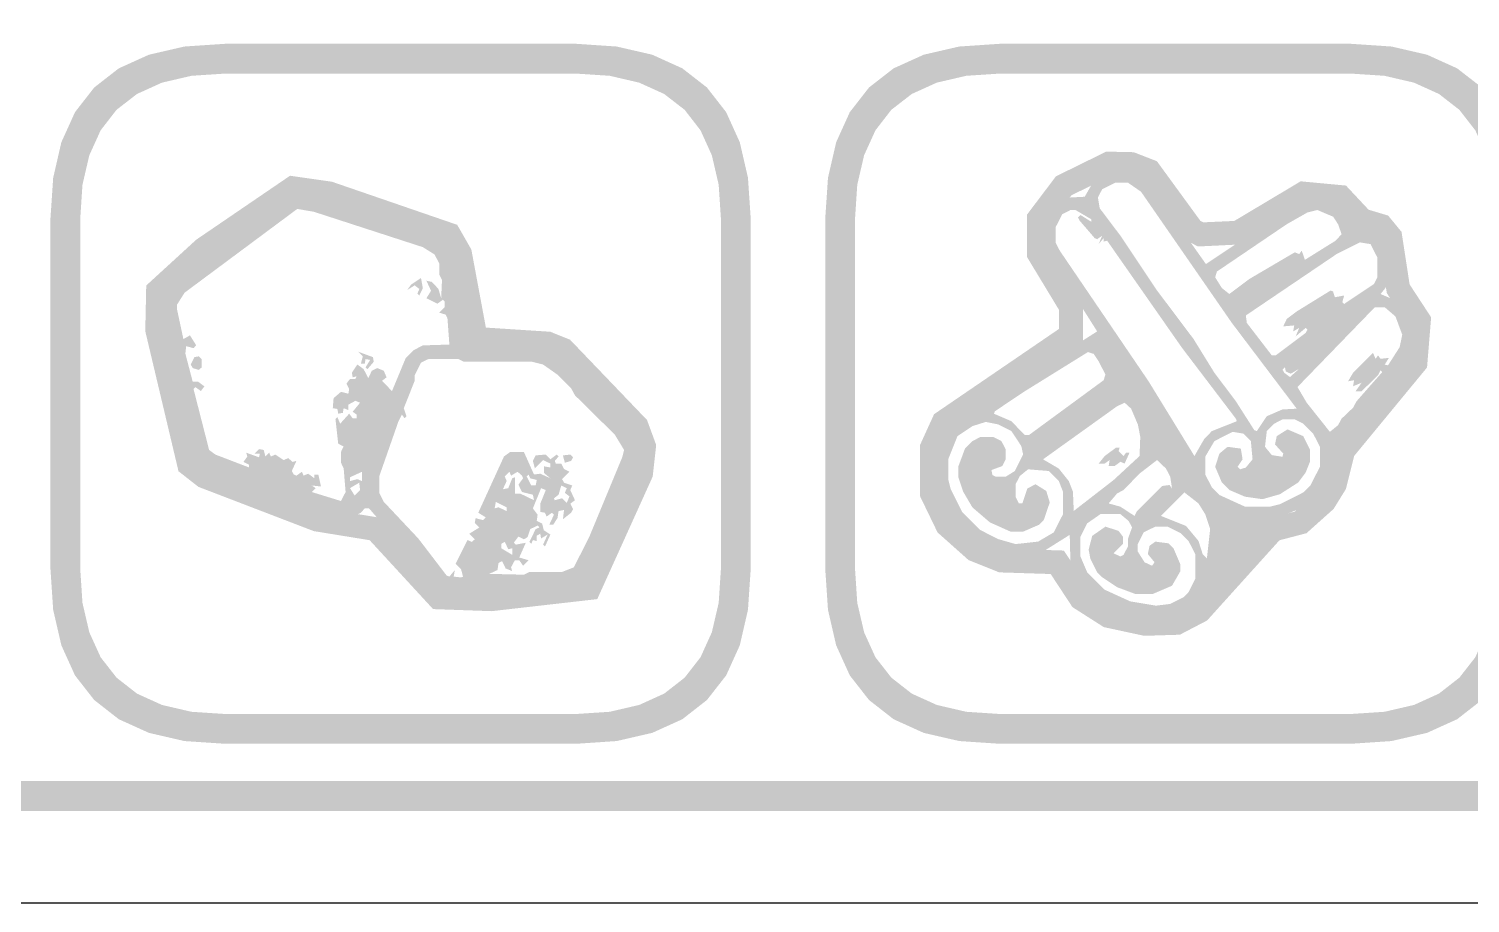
# Model space of a CAD drawing. Header units: millimetres. Extents: x 6 to 594, y 82 to 394.
# Drawn here: x 237.01 to 256.36, y 159.76 to 171.5 of the extents above; entities that cross this region are included whole.
import ezdxf

# ---------------------------------------------------------------- set-up
doc = ezdxf.new("R2010")
doc.units = ezdxf.units.MM
doc.layers.add('CUT', color=1, linetype='Continuous')
doc.layers.add('RASTER', color=7, linetype='Continuous')

msp = doc.modelspace()

# ---------------------------------------------------------------- hatches: boundary and pattern name
at = {"layer": 'RASTER'}
h = msp.add_hatch(color=7, dxfattribs=at)
h.paths.add_polyline_path([(211.2, 176.4), (211.234, 176.916), (211.337, 177.363), (211.509, 177.741), (211.75, 178.05), (212.059, 178.291), (212.438, 178.463), (212.884, 178.566), (213.4, 178.6), (270.6, 178.6), (271.116, 178.566), (271.563, 178.463), (271.941, 178.291), (272.25, 178.05), (272.491, 177.741), (272.663, 177.363), (272.766, 176.916), (272.8, 176.4), (272.8, 163.2), (272.766, 162.684), (272.662, 162.238), (272.491, 161.859), (272.25, 161.55), (271.941, 161.309), (271.563, 161.138), (271.116, 161.034), (270.6, 161), (213.4, 161), (212.884, 161.034), (212.438, 161.138), (212.059, 161.309), (211.75, 161.55), (211.509, 161.859), (211.337, 162.238), (211.234, 162.684), (211.2, 163.2)])
h.paths.add_polyline_path([(211.6, 176.4), (211.6, 163.2), (211.628, 162.778), (211.712, 162.413), (211.853, 162.103), (212.05, 161.85), (212.303, 161.653), (212.613, 161.513), (212.978, 161.428), (213.4, 161.4), (270.6, 161.4), (271.022, 161.428), (271.388, 161.513), (271.697, 161.653), (271.95, 161.85), (272.147, 162.103), (272.287, 162.413), (272.372, 162.778), (272.4, 163.2), (272.4, 176.4), (272.372, 176.822), (272.287, 177.188), (272.147, 177.497), (271.95, 177.75), (271.697, 177.947), (271.388, 178.088), (271.022, 178.172), (270.6, 178.2), (213.4, 178.2), (212.978, 178.172), (212.613, 178.088), (212.303, 177.947), (212.05, 177.75), (211.853, 177.497), (211.712, 177.188), (211.628, 176.822), (211.6, 176.4)])
h = msp.add_hatch(color=7, dxfattribs=at)
h.paths.add_polyline_path([(237.3, 168.95), (237.337, 169.501), (237.447, 169.978), (237.63, 170.382), (237.888, 170.713), (238.218, 170.97), (238.622, 171.153), (239.099, 171.263), (239.65, 171.3), (244.35, 171.3), (244.901, 171.263), (245.378, 171.153), (245.782, 170.97), (246.112, 170.713), (246.37, 170.382), (246.553, 169.978), (246.663, 169.501), (246.7, 168.95), (246.7, 164.25), (246.663, 163.699), (246.553, 163.222), (246.37, 162.818), (246.112, 162.488), (245.782, 162.23), (245.378, 162.047), (244.901, 161.937), (244.35, 161.9), (239.65, 161.9), (239.099, 161.937), (238.622, 162.047), (238.218, 162.23), (237.888, 162.488), (237.63, 162.818), (237.447, 163.222), (237.337, 163.699), (237.3, 164.25)])
h.paths.add_polyline_path([(237.7, 168.95), (237.7, 164.25), (237.73, 163.793), (237.822, 163.397), (237.974, 163.062), (238.188, 162.788), (238.462, 162.574), (238.797, 162.422), (239.193, 162.33), (239.65, 162.3), (244.35, 162.3), (244.807, 162.33), (245.203, 162.422), (245.538, 162.574), (245.813, 162.788), (246.026, 163.062), (246.178, 163.397), (246.27, 163.793), (246.3, 164.25), (246.3, 168.95), (246.27, 169.407), (246.178, 169.803), (246.026, 170.138), (245.813, 170.413), (245.538, 170.626), (245.203, 170.778), (244.807, 170.87), (244.35, 170.9), (239.65, 170.9), (239.193, 170.87), (238.797, 170.778), (238.462, 170.626), (238.187, 170.413), (237.974, 170.138), (237.822, 169.803), (237.73, 169.407), (237.7, 168.95)])
h = msp.add_hatch(color=7, dxfattribs=at)
h.paths.add_polyline_path([(247.7, 168.95), (247.737, 169.501), (247.847, 169.978), (248.03, 170.382), (248.288, 170.713), (248.618, 170.97), (249.022, 171.153), (249.499, 171.263), (250.05, 171.3), (254.75, 171.3), (255.301, 171.263), (255.778, 171.153), (256.182, 170.97), (256.513, 170.713), (256.77, 170.382), (256.953, 169.978), (257.063, 169.501), (257.1, 168.95), (257.1, 164.25), (257.063, 163.699), (256.953, 163.222), (256.77, 162.818), (256.513, 162.488), (256.182, 162.23), (255.778, 162.047), (255.301, 161.937), (254.75, 161.9), (250.05, 161.9), (249.499, 161.937), (249.022, 162.047), (248.618, 162.23), (248.288, 162.488), (248.03, 162.818), (247.847, 163.222), (247.737, 163.699), (247.7, 164.25)])
h.paths.add_polyline_path([(248.1, 168.95), (248.1, 164.25), (248.13, 163.793), (248.222, 163.397), (248.374, 163.062), (248.588, 162.788), (248.862, 162.574), (249.197, 162.422), (249.593, 162.33), (250.05, 162.3), (254.75, 162.3), (255.207, 162.33), (255.603, 162.422), (255.938, 162.574), (256.212, 162.788), (256.426, 163.062), (256.578, 163.397), (256.67, 163.793), (256.7, 164.25), (256.7, 168.95), (256.67, 169.407), (256.578, 169.803), (256.426, 170.138), (256.212, 170.413), (255.938, 170.626), (255.603, 170.778), (255.207, 170.87), (254.75, 170.9), (250.05, 170.9), (249.593, 170.87), (249.197, 170.778), (248.862, 170.626), (248.587, 170.413), (248.374, 170.138), (248.222, 169.803), (248.13, 169.407), (248.1, 168.95)])
h = msp.add_hatch(color=7, dxfattribs=at)
h.paths.add_polyline_path([(251.472, 169.852), (251.841, 169.844), (252.152, 169.723), (252.736, 168.922), (252.775, 168.902), (253.191, 168.921), (254.082, 169.453), (254.69, 169.396), (254.993, 169.072), (255.256, 168.993), (255.436, 168.774), (255.544, 168.069), (255.833, 167.627), (255.778, 166.953), (254.801, 165.767), (254.69, 165.323), (254.524, 165.054), (254.16, 164.728), (253.797, 164.633), (252.826, 163.556), (252.46, 163.365), (251.982, 163.35), (251.439, 163.467), (251.018, 163.736), (250.726, 164.18), (250.035, 164.202), (249.624, 164.367), (249.208, 164.738), (248.971, 165.228), (248.971, 165.909), (249.161, 166.326), (250.839, 167.472), (250.839, 167.725), (250.41, 168.434), (250.41, 169.008), (250.797, 169.52)])
h.paths.add_polyline_path([(251.543, 169.53), (251.006, 169.266), (250.73, 168.901), (250.73, 168.524), (251.159, 167.814), (251.159, 167.303), (249.415, 166.112), (249.291, 165.839), (249.291, 165.302), (249.468, 164.935), (249.795, 164.643), (250.101, 164.52), (250.903, 164.495), (251.248, 163.969), (251.563, 163.768), (252.011, 163.671), (252.377, 163.683), (252.627, 163.813), (253.624, 164.919), (254.004, 165.018), (254.276, 165.262), (254.392, 165.448), (254.508, 165.915), (255.467, 167.079), (255.505, 167.543), (255.238, 167.952), (255.133, 168.639), (255.071, 168.715), (254.819, 168.79), (254.539, 169.089), (254.156, 169.125), (253.286, 168.606), (252.704, 168.578), (252.522, 168.672), (251.948, 169.458), (251.777, 169.525), (251.543, 169.53)])
h = msp.add_hatch(color=7, dxfattribs=at)
h.paths.add_polyline_path([(240.516, 169.528), (241.08, 169.447), (242.76, 168.869), (242.95, 168.537), (243.145, 167.489), (244.01, 167.433), (244.275, 167.326), (245.308, 166.248), (245.431, 165.913), (245.384, 165.488), (244.64, 163.843), (243.222, 163.681), (242.436, 163.709), (241.585, 164.634), (240.835, 164.756), (239.287, 165.35), (239.019, 165.56), (238.573, 167.441), (238.586, 168.054), (239.257, 168.669)])
h.paths.add_polyline_path([(240.594, 169.193), (239.456, 168.418), (238.903, 167.911), (238.894, 167.476), (239.305, 165.743), (239.447, 165.631), (240.919, 165.067), (241.746, 164.932), (242.581, 164.024), (243.209, 164.001), (244.423, 164.14), (245.071, 165.573), (245.105, 165.873), (245.03, 166.074), (244.091, 167.055), (243.938, 167.117), (242.876, 167.186), (242.645, 168.425), (242.542, 168.606), (241.005, 169.135), (240.594, 169.193)])
h = msp.add_hatch(color=7, dxfattribs=at)
h.paths.add_polyline_path([(251.538, 169.594), (251.762, 169.604), (252.006, 169.48), (252.81, 168.342), (253.861, 169.045), (254.173, 169.202), (254.44, 169.202), (254.618, 169.112), (254.685, 169.045), (254.799, 168.824), (255.01, 168.8), (255.154, 168.71), (255.277, 168.466), (255.277, 168.164), (255.22, 168.02), (255.154, 167.94), (255.388, 167.839), (255.488, 167.739), (255.612, 167.428), (255.579, 167.193), (255.421, 166.915), (254.531, 165.864), (254.507, 165.62), (254.44, 165.419), (254.35, 165.275), (254.116, 165.074), (253.66, 164.893), (253.513, 164.706), (253.326, 164.525), (253.279, 164.438), (253.024, 164.19), (252.977, 164.103), (252.609, 163.735), (252.365, 163.611), (251.896, 163.611), (251.561, 163.711), (251.283, 163.869), (251.149, 164.003), (251.025, 164.214), (250.992, 164.314), (250.982, 164.706), (250.624, 164.481), (250.389, 164.415), (250.122, 164.448), (249.743, 164.605), (249.643, 164.672), (249.375, 164.974), (249.218, 165.318), (249.218, 165.486), (249.184, 165.553), (249.251, 165.921), (249.408, 166.199), (251.35, 167.438), (250.969, 168.04), (250.781, 168.288), (250.657, 168.533), (250.624, 168.767), (250.734, 169.058), (250.815, 169.145), (250.992, 169.236), (251.183, 169.246), (251.317, 169.48)])
h.paths.add_polyline_path([(251.595, 169.436), (251.417, 169.346), (251.36, 169.236), (251.384, 169.092), (251.672, 168.71), (252.154, 167.987), (252.643, 167.337), (252.924, 166.882), (253.212, 166.5), (253.459, 166.112), (253.493, 166.099), (253.627, 166.299), (253.838, 166.39), (254.029, 166.4), (253.158, 167.552), (251.939, 169.313), (251.762, 169.436)])
h.paths.add_polyline_path([(250.992, 169.068), (250.882, 169.011), (250.791, 168.834), (250.791, 168.633), (250.848, 168.522), (252.04, 166.768), (252.656, 165.764), (252.79, 165.998), (252.89, 166.099), (253.225, 166.232), (253.212, 166.266), (252.489, 167.217), (251.484, 168.656), (251.437, 168.643), (251.437, 168.69), (251.37, 168.61), (251.417, 168.723), (251.35, 168.676), (251.317, 168.69), (251.116, 168.924), (251.092, 168.968), (251.126, 169.001), (251.27, 168.911), (251.27, 168.944), (251.059, 169.068)])
h.paths.add_polyline_path([(254.306, 169.068), (254.173, 169.035), (253.895, 168.877), (252.957, 168.241), (252.934, 168.164), (253.024, 168.02), (253.125, 167.94), (253.392, 168.141), (253.962, 168.476), (254.005, 168.499), (254.062, 168.476), (254.096, 168.522), (254.139, 168.399), (254.551, 168.656), (254.631, 168.743), (254.584, 168.877), (254.517, 168.978)])
h.paths.add_polyline_path([(254.876, 168.633), (254.564, 168.476), (253.346, 167.652), (253.359, 167.552), (253.694, 167.116), (253.747, 167.116), (254.149, 167.418), (254.173, 167.461), (254.149, 167.485), (254.015, 167.371), (254.062, 167.485), (253.982, 167.438), (253.995, 167.518), (253.848, 167.505), (253.895, 167.605), (254.029, 167.706), (254.484, 167.987), (254.517, 167.973), (254.541, 167.896), (254.665, 167.92), (254.641, 167.829), (254.665, 167.806), (255.066, 168.074), (255.11, 168.164), (255.11, 168.432), (255.02, 168.61)])
h.paths.add_polyline_path([(255.077, 167.762), (254.039, 166.691), (254.163, 166.48), (254.474, 166.089), (254.584, 166.179), (254.631, 166.266), (254.785, 166.413), (254.832, 166.5), (255.177, 166.892), (255.154, 166.915), (255.12, 166.848), (254.899, 166.634), (254.819, 166.634), (254.899, 166.748), (254.785, 166.701), (254.799, 166.782), (254.718, 166.768), (254.785, 166.882), (255.053, 167.15), (255.087, 167.069), (255.12, 167.116), (255.154, 167.069), (255.267, 167.083), (255.21, 166.992), (255.254, 166.982), (255.411, 167.227), (255.445, 167.394), (255.354, 167.639), (255.21, 167.762)])
h.paths.add_polyline_path([(251.226, 167.16), (250.379, 166.634), (249.978, 166.366), (249.964, 166.333), (250.199, 166.232), (250.379, 166.045), (250.433, 166.045), (251.437, 166.782), (251.461, 166.859), (251.37, 167.036), (251.303, 167.136)])
h.paths.add_polyline_path([(253.871, 166.959), (253.838, 166.925), (253.861, 166.882), (253.938, 166.825), (254.062, 166.936), (253.948, 166.869), (253.881, 166.902)])
h.paths.add_polyline_path([(251.719, 166.48), (251.618, 166.433), (250.624, 165.72), (250.835, 165.596), (250.969, 165.429), (251.025, 165.285), (251.036, 165.027), (251.571, 165.442), (251.919, 165.764), (251.929, 166.022), (251.896, 166.189), (251.806, 166.4)])
h.paths.add_polyline_path([(253.838, 166.256), (253.727, 166.199), (253.627, 166.099), (253.603, 165.888), (253.694, 165.777), (253.838, 165.754), (253.848, 165.797), (253.737, 165.921), (253.761, 166.032), (253.905, 166.122), (254.116, 166.032), (254.206, 165.854), (254.206, 165.687), (254.149, 165.543), (254.049, 165.409), (253.804, 165.252), (253.57, 165.185), (253.336, 165.218), (253.125, 165.308), (253.024, 165.409), (252.934, 165.62), (252.991, 165.797), (253.101, 165.888), (253.279, 165.864), (253.302, 165.72), (253.235, 165.62), (253.269, 165.586), (253.346, 165.61), (253.436, 165.72), (253.413, 165.965), (253.312, 166.065), (253.168, 166.089), (252.924, 165.965), (252.8, 165.754), (252.8, 165.519), (252.89, 165.342), (252.991, 165.241), (253.336, 165.084), (253.67, 165.084), (253.804, 165.118), (254.116, 165.275), (254.216, 165.375), (254.34, 165.62), (254.34, 165.888), (254.25, 166.065), (254.116, 166.199), (254.005, 166.256)])
h.paths.add_polyline_path([(249.854, 166.222), (249.676, 166.166), (249.475, 166.032), (249.351, 165.72), (249.351, 165.452), (249.385, 165.318), (249.542, 165.007), (249.777, 164.773), (250.021, 164.649), (250.255, 164.582), (250.557, 164.615), (250.768, 164.739), (250.892, 164.984), (250.892, 165.285), (250.835, 165.429), (250.701, 165.563), (250.423, 165.586), (250.312, 165.496), (250.255, 165.385), (250.255, 165.218), (250.299, 165.128), (250.346, 165.128), (250.413, 165.329), (250.523, 165.385), (250.667, 165.295), (250.714, 165.141), (250.634, 164.907), (250.567, 164.84), (250.356, 164.749), (250.188, 164.749), (249.911, 164.873), (249.676, 165.074), (249.552, 165.285), (249.485, 165.486), (249.485, 165.62), (249.576, 165.864), (249.676, 165.965), (249.787, 166.022), (249.954, 166.022), (250.065, 165.965), (250.122, 165.854), (250.122, 165.72), (250.078, 165.63), (249.931, 165.576), (249.944, 165.509), (249.988, 165.486), (250.122, 165.486), (250.245, 165.563), (250.356, 165.787), (250.332, 165.898), (250.199, 166.099), (250.021, 166.189)])
h.paths.add_polyline_path([(251.605, 165.878), (251.652, 165.878), (251.638, 165.831), (251.705, 165.764), (251.739, 165.811), (251.785, 165.811), (251.719, 165.663), (251.662, 165.687), (251.585, 165.63), (251.504, 165.63), (251.518, 165.71), (251.451, 165.663), (251.37, 165.663), (251.451, 165.764)])
h.paths.add_polyline_path([(252.154, 165.71), (251.919, 165.529), (251.705, 165.308), (251.618, 165.262), (251.504, 165.128), (251.662, 165.084), (251.852, 164.96), (251.886, 165.027), (252.221, 165.362), (252.321, 165.375), (252.355, 165.329), (252.331, 165.486), (252.274, 165.596)])
h.paths.add_polyline_path([(252.522, 165.275), (252.207, 164.96), (252.542, 164.826), (252.71, 164.625), (252.766, 164.448), (252.823, 164.391), (252.867, 164.783), (252.8, 164.984), (252.71, 165.128)])
h.paths.add_polyline_path([(251.394, 164.984), (251.216, 164.86), (251.126, 164.682), (251.126, 164.415), (251.216, 164.204), (251.451, 163.969), (251.796, 163.812), (252.14, 163.755), (252.331, 163.778), (252.509, 163.869), (252.576, 163.936), (252.666, 164.113), (252.666, 164.448), (252.576, 164.625), (252.475, 164.726), (252.298, 164.816), (252.13, 164.816), (251.973, 164.739), (251.896, 164.582), (251.896, 164.481), (251.986, 164.338), (252.087, 164.291), (252.12, 164.338), (252.03, 164.448), (252.053, 164.558), (252.13, 164.615), (252.308, 164.592), (252.375, 164.525), (252.465, 164.314), (252.465, 164.214), (252.355, 164.023), (252.097, 163.912), (251.862, 163.912), (251.618, 164.003), (251.417, 164.137), (251.35, 164.204), (251.26, 164.381), (251.236, 164.505), (251.283, 164.692), (251.461, 164.816), (251.638, 164.759), (251.695, 164.682), (251.695, 164.582), (251.571, 164.458), (251.662, 164.415), (251.705, 164.438), (251.762, 164.548), (251.762, 164.649), (251.819, 164.806), (251.772, 164.893), (251.662, 164.984)])
h = msp.add_hatch(color=7, dxfattribs=at)
h.paths.add_polyline_path([(240.624, 169.291), (240.687, 169.302), (241.2, 169.155), (242.409, 168.752), (242.604, 168.653), (242.739, 168.386), (242.911, 167.239), (243.912, 167.213), (244.07, 167.151), (244.363, 166.894), (244.487, 166.725), (245.022, 166.198), (245.132, 166.051), (245.195, 165.93), (245.195, 165.71), (244.473, 164.05), (244.205, 163.988), (243.326, 163.951), (243.252, 163.914), (242.593, 163.914), (242.325, 164.16), (242.274, 164.255), (242.105, 164.416), (242.054, 164.512), (241.577, 165.061), (241.519, 165.061), (241.467, 165.003), (241.273, 164.904), (241.053, 164.941), (239.514, 165.527), (239.32, 165.626), (239.246, 165.699), (239.147, 165.967), (238.927, 167.066), (238.818, 167.433), (238.781, 167.836), (238.88, 168.03), (238.99, 168.14), (240.309, 169.13)])
h.paths.add_polyline_path([(240.613, 169.082), (239.1, 167.957), (239.001, 167.799), (239.001, 167.726), (239.085, 167.334), (239.173, 167.385), (239.257, 167.25), (239.221, 167.213), (239.122, 167.239), (239.111, 167.14), (239.21, 166.762), (239.283, 166.762), (239.367, 166.7), (239.32, 166.637), (239.246, 166.689), (239.221, 166.663), (239.43, 165.846), (239.514, 165.784), (239.965, 165.611), (239.965, 165.648), (239.891, 165.685), (239.943, 165.758), (239.928, 165.809), (240.1, 165.747), (240.111, 165.795), (240.038, 165.795), (240.1, 165.857), (240.163, 165.846), (240.185, 165.758), (240.236, 165.809), (240.258, 165.758), (240.32, 165.784), (240.43, 165.71), (240.492, 165.736), (240.551, 165.685), (240.602, 165.699), (240.54, 165.564), (240.566, 165.516), (240.602, 165.501), (240.676, 165.553), (240.698, 165.501), (240.76, 165.527), (240.844, 165.465), (240.844, 165.516), (240.896, 165.516), (240.932, 165.355), (240.808, 165.369), (240.859, 165.333), (240.808, 165.281), (241.2, 165.16), (241.262, 165.281), (241.236, 165.6), (241.2, 165.674), (241.2, 165.82), (241.236, 165.893), (241.163, 165.93), (241.126, 166.26), (241.152, 166.286), (241.189, 166.198), (241.31, 166.333), (241.357, 166.271), (241.409, 166.271), (241.409, 166.322), (241.357, 166.359), (241.456, 166.48), (241.394, 166.506), (241.299, 166.454), (241.299, 166.381), (241.236, 166.407), (241.225, 166.344), (241.163, 166.333), (241.152, 166.396), (241.09, 166.407), (241.101, 166.542), (241.2, 166.626), (241.299, 166.601), (241.31, 166.663), (241.273, 166.736), (241.321, 166.799), (241.394, 166.799), (241.409, 166.835), (241.357, 166.821), (241.346, 166.883), (241.42, 166.993), (241.504, 166.931), (241.566, 166.81), (241.614, 166.909), (241.687, 166.945), (241.775, 166.909), (241.812, 166.821), (241.75, 166.773), (241.885, 166.637), (242.068, 167.077), (242.178, 167.187), (242.299, 167.25), (242.655, 167.261), (242.629, 167.616), (242.604, 167.664), (242.519, 167.689), (242.593, 167.763), (242.593, 167.836), (242.567, 167.862), (242.494, 167.81), (242.347, 167.884), (242.409, 167.983), (242.347, 168.118), (242.42, 168.103), (242.508, 168.008), (242.545, 167.884), (242.556, 168.129), (242.519, 168.202), (242.519, 168.349), (242.457, 168.47), (242.299, 168.569), (240.833, 169.045)])
h.paths.add_polyline_path([(242.274, 168.155), (242.299, 168.019), (242.252, 167.92), (242.226, 167.946), (242.252, 168.008), (242.189, 168.056), (242.09, 167.994), (242.142, 168.067)])
h.paths.add_polyline_path([(241.431, 167.165), (241.629, 167.092), (241.64, 167.03), (241.555, 166.931), (241.53, 166.956), (241.592, 167.055), (241.53, 167.066), (241.519, 167.004), (241.467, 167.004), (241.493, 167.103)])
h.paths.add_polyline_path([(239.232, 167.092), (239.294, 167.103), (239.331, 167.066), (239.331, 166.956), (239.294, 166.92), (239.21, 166.945), (239.184, 166.993)])
h.paths.add_polyline_path([(242.373, 167.066), (242.274, 167.019), (242.189, 166.846), (242.189, 166.773), (242.043, 166.407), (242.079, 166.297), (242.054, 166.271), (242.017, 166.322), (241.969, 166.223), (241.713, 165.49), (241.713, 165.27), (241.775, 165.149), (242.237, 164.658), (242.618, 164.16), (242.655, 164.145), (242.728, 164.233), (242.713, 164.145), (242.812, 164.134), (242.838, 164.145), (242.812, 164.244), (242.739, 164.317), (242.897, 164.636), (242.959, 164.611), (242.996, 164.647), (242.922, 164.721), (243.058, 164.805), (242.996, 164.867), (243.007, 164.93), (243.106, 164.904), (243.142, 164.941), (243.043, 165.003), (243.388, 165.758), (243.472, 165.82), (243.655, 165.82), (243.791, 165.516), (243.875, 165.527), (244.011, 165.465), (243.923, 165.538), (243.923, 165.626), (244.011, 165.611), (244.011, 165.663), (243.912, 165.71), (243.802, 165.6), (243.776, 165.699), (243.813, 165.773), (243.949, 165.784), (244.011, 165.721), (244.095, 165.784), (244.121, 165.758), (244.07, 165.699), (244.084, 165.663), (244.157, 165.663), (244.194, 165.589), (244.267, 165.553), (244.168, 165.454), (244.194, 165.406), (244.304, 165.369), (244.278, 165.307), (244.341, 165.171), (244.278, 165.124), (244.315, 165.05), (244.289, 165.003), (244.179, 164.915), (244.194, 165.04), (244.121, 165.025), (244.106, 164.93), (244.048, 164.842), (243.996, 164.842), (244.059, 164.977), (244.033, 165.003), (243.96, 164.952), (243.938, 165.003), (243.875, 165.014), (243.875, 165.124), (243.949, 165.307), (243.886, 165.333), (243.776, 165.061), (243.839, 164.977), (243.828, 164.893), (243.901, 164.856), (243.923, 164.768), (244.011, 164.71), (243.938, 164.548), (243.912, 164.574), (243.974, 164.71), (243.886, 164.658), (243.875, 164.721), (243.828, 164.695), (243.828, 164.622), (243.776, 164.636), (243.754, 164.585), (243.729, 164.611), (243.813, 164.783), (243.864, 164.805), (243.839, 164.831), (243.74, 164.783), (243.703, 164.673), (243.655, 164.647), (243.582, 164.684), (243.52, 164.6), (243.545, 164.574), (243.681, 164.6), (243.593, 164.402), (243.718, 164.365), (243.644, 164.292), (243.593, 164.365), (243.534, 164.365), (243.483, 164.27), (243.498, 164.219), (243.41, 164.255), (243.362, 164.354), (243.315, 164.328), (243.3, 164.233), (243.19, 164.182), (243.655, 164.171), (243.729, 164.208), (244.168, 164.208), (244.326, 164.27), (244.535, 164.684), (244.975, 165.747), (245, 165.846), (244.876, 166.051), (244.341, 166.579), (244.289, 166.674), (244.106, 166.857), (243.912, 166.993), (243.765, 167.03), (242.849, 167.03), (242.776, 167.066)])
h.paths.add_polyline_path([(244.179, 165.773), (244.278, 165.784), (244.315, 165.747), (244.289, 165.699), (244.205, 165.674)])
h.paths.add_polyline_path([(241.482, 165.553), (241.321, 165.479), (241.321, 165.428), (241.42, 165.454), (241.482, 165.428)])
h.paths.add_polyline_path([(243.461, 165.553), (243.399, 165.49), (243.424, 165.428), (243.373, 165.318), (243.446, 165.333), (243.498, 165.465), (243.534, 165.479), (243.534, 165.259), (243.608, 165.259), (243.791, 165.171), (243.776, 165.245), (243.63, 165.281), (243.582, 165.38), (243.644, 165.465), (243.63, 165.501), (243.571, 165.553), (243.483, 165.501)])
h.paths.add_polyline_path([(243.718, 165.516), (243.692, 165.49), (243.754, 165.369), (243.813, 165.369), (243.828, 165.443), (243.74, 165.465)])
h.paths.add_polyline_path([(241.445, 165.406), (241.321, 165.333), (241.383, 165.234), (241.456, 165.307)])
h.paths.add_polyline_path([(244.157, 165.369), (244.121, 165.245), (244.059, 165.197), (244.07, 165.171), (244.168, 165.197), (244.231, 165.135), (244.267, 165.223), (244.205, 165.27), (244.231, 165.333)])
h.paths.add_polyline_path([(243.278, 165.149), (243.263, 165.061), (243.315, 165.076), (243.424, 165.025), (243.424, 165.076)])
h.paths.add_polyline_path([(243.399, 164.611), (243.351, 164.585), (243.351, 164.526), (243.498, 164.438), (243.498, 164.526), (243.446, 164.512)])

# ---------------------------------------------------------------- linework, layer by layer
at = {"layer": 'CUT'}
msp.add_lwpolyline([(271.001, 159.76), (212.999, 159.76)], dxfattribs=at)

doc.saveas('drawing.dxf')
